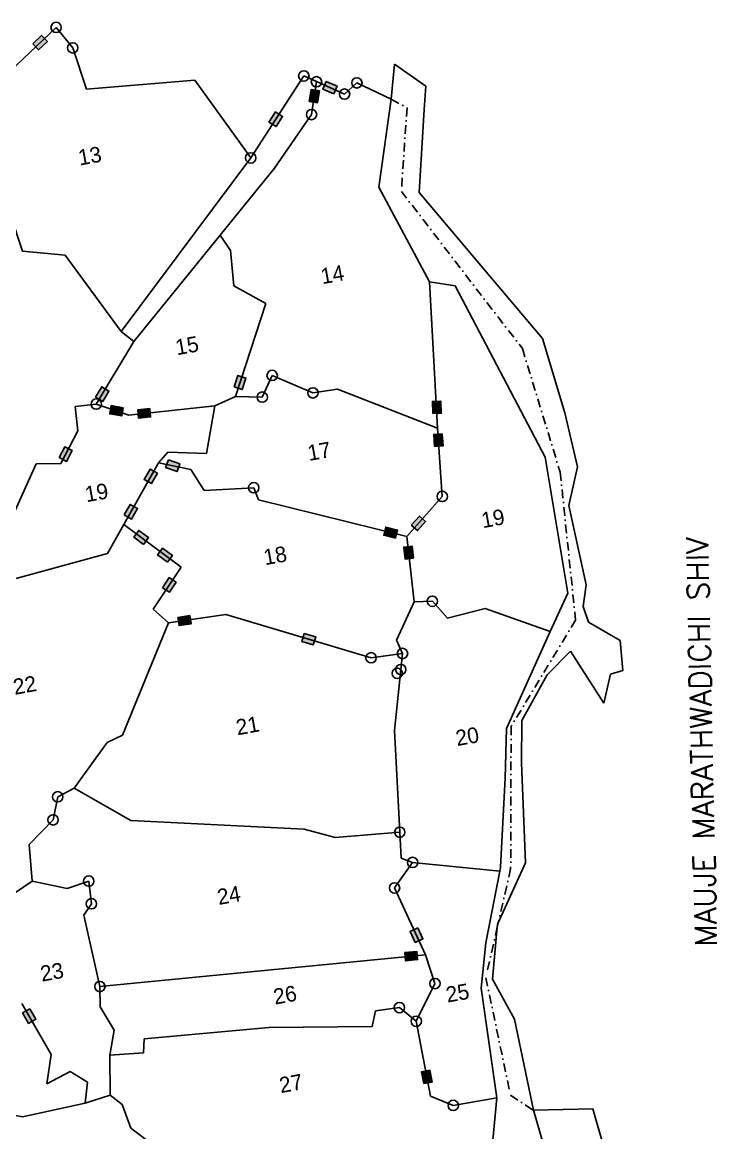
# Model space of a CAD drawing. Header units: metres. Extents: x 315531 to 316673, y 1897113 to 1898957.
# Drawn here: x 316273 to 316673, y 1898318 to 1898957 of the extents above; entities that cross this region are included whole.
import ezdxf

# ---------------------------------------------------------------- set-up
doc = ezdxf.new("R2010")
doc.units = ezdxf.units.M
doc.linetypes.add('DASHDOT', pattern=[1, 0.5, -0.25, 0, -0.25])
for name, color, linetype in [('OFF', 1, 'Continuous'), ('POLY_PARCEL', 6, 'Continuous'), ('POLY_ROAD', 30, 'Continuous'), ('POLY_WATER', 4, 'Continuous'), ('TEXT_MAPOUT', 7, 'Continuous'), ('TEXT_PARCEL', 7, 'Continuous'), ('V_BOUND_LINE', 7, 'Continuous'), ('V_BOUND_STREAM_LINE', 7, 'DASHDOT')]:
    doc.layers.add(name, color=color, linetype=linetype)
doc.styles.get("Standard").update_dxf_attribs({"font": 'simplex.shx'})
doc.styles.add('TEXT_MAP', font='')
doc.styles.get('TEXT_MAP').set_extended_font_data('Kruti Dev 050')

msp = doc.modelspace()

# ---------------------------------------------------------------- hatches: boundary and pattern name
for points in [[(316287.45, 1898946.06), (316284.13, 1898949.55), (316279.08, 1898944.76), (316282.4, 1898941.26)], [(316447.82, 1898923.06), (316445.89, 1898918.64), (316452.28, 1898915.86), (316454.2, 1898920.28)], [(316443.96, 1898917.63), (316439.2, 1898918.36), (316438.15, 1898911.48), (316442.91, 1898910.75)], [(316422.8, 1898902.88), (316418.76, 1898905.5), (316414.97, 1898899.66), (316419.01, 1898897.04)], [(316401.69, 1898752.25), (316397.11, 1898753.74), (316394.96, 1898747.11), (316399.54, 1898745.63)], [(316322.86, 1898744.73), (316318.72, 1898747.2), (316315.15, 1898741.23), (316319.28, 1898738.75)], [(316330.19, 1898730.39), (316331.03, 1898735.13), (316324.17, 1898736.35), (316323.33, 1898731.61)], [(316346.86, 1898729.88), (316346.34, 1898734.67), (316339.41, 1898733.92), (316339.93, 1898729.13)], [(316513.87, 1898738.91), (316509.05, 1898738.74), (316509.29, 1898731.78), (316514.1, 1898731.95)], [(316510.29, 1898712.82), (316515.1, 1898713.15), (316514.62, 1898720.1), (316509.81, 1898719.77)], [(316301.75, 1898710.42), (316297.49, 1898712.67), (316294.25, 1898706.5), (316298.51, 1898704.26)], [(316362.07, 1898698.35), (316363.65, 1898702.9), (316357.06, 1898705.18), (316355.49, 1898700.63)], [(316343.13, 1898693.77), (316347.34, 1898691.42), (316350.74, 1898697.49), (316346.54, 1898699.85)], [(316339.33, 1898677.13), (316335.12, 1898679.49), (316331.72, 1898673.41), (316335.92, 1898671.06)], [(316505.1, 1898669.57), (316501.49, 1898672.76), (316496.87, 1898667.54), (316500.48, 1898664.35)], [(316340.06, 1898664.49), (316337.18, 1898660.62), (316342.76, 1898656.46), (316345.64, 1898660.32)], [(316482.16, 1898666.36), (316481.01, 1898661.68), (316487.77, 1898660.01), (316488.93, 1898664.69)], [(316356.48, 1898646.22), (316359.36, 1898650.08), (316353.78, 1898654.25), (316350.9, 1898650.39)], [(316493.3, 1898647.95), (316498.08, 1898648.51), (316497.28, 1898655.43), (316492.49, 1898654.87)], [(316361.53, 1898634.63), (316357.53, 1898637.31), (316353.65, 1898631.52), (316357.65, 1898628.84)], [(316370.09, 1898610.69), (316369.38, 1898615.45), (316362.49, 1898614.43), (316363.2, 1898609.67)], [(316440.47, 1898598.55), (316441.85, 1898603.17), (316435.18, 1898605.16), (316433.8, 1898600.54)], [(316499.14, 1898427.25), (316503.5, 1898429.28), (316500.56, 1898435.6), (316496.2, 1898433.56)], [(316500.45, 1898417.31), (316499.98, 1898422.1), (316493.05, 1898421.42), (316493.52, 1898416.63)], [(316276.63, 1898380.61), (316280.8, 1898383.02), (316277.33, 1898389.05), (316273.15, 1898386.65)], [(316507.49, 1898353.69), (316502.76, 1898352.79), (316504.05, 1898345.95), (316508.79, 1898346.84)]]:
    msp.add_hatch(color=256).paths.add_polyline_path(points)

# ---------------------------------------------------------------- linework, layer by layer
for points in [[(316279.08, 1898944.76), (316284.13, 1898949.55), (316287.45, 1898946.06), (316282.4, 1898941.26)], [(316452.28, 1898915.86), (316445.89, 1898918.64), (316447.82, 1898923.06), (316454.2, 1898920.28)], [(316438.15, 1898911.48), (316439.2, 1898918.36), (316443.96, 1898917.63), (316442.91, 1898910.75)], [(316414.97, 1898899.66), (316418.76, 1898905.5), (316422.8, 1898902.88), (316419.01, 1898897.04)], [(316394.96, 1898747.11), (316397.11, 1898753.74), (316401.69, 1898752.25), (316399.54, 1898745.63)], [(316315.15, 1898741.23), (316318.72, 1898747.2), (316322.86, 1898744.73), (316319.28, 1898738.75)], [(316324.17, 1898736.35), (316331.03, 1898735.13), (316330.19, 1898730.39), (316323.33, 1898731.61)], [(316339.41, 1898733.92), (316346.34, 1898734.67), (316346.86, 1898729.88), (316339.93, 1898729.13)], [(316509.29, 1898731.78), (316509.05, 1898738.74), (316513.87, 1898738.91), (316514.1, 1898731.95)], [(316514.62, 1898720.1), (316515.1, 1898713.15), (316510.29, 1898712.82), (316509.81, 1898719.77)], [(316294.25, 1898706.5), (316297.49, 1898712.67), (316301.75, 1898710.42), (316298.51, 1898704.26)], [(316357.06, 1898705.18), (316363.65, 1898702.9), (316362.07, 1898698.35), (316355.49, 1898700.63)], [(316350.74, 1898697.49), (316347.34, 1898691.42), (316343.13, 1898693.77), (316346.54, 1898699.85)], [(316331.72, 1898673.41), (316335.12, 1898679.49), (316339.33, 1898677.13), (316335.92, 1898671.06)], [(316496.87, 1898667.54), (316501.49, 1898672.76), (316505.1, 1898669.57), (316500.48, 1898664.35)], [(316342.76, 1898656.46), (316337.18, 1898660.62), (316340.06, 1898664.49), (316345.64, 1898660.32)], [(316487.77, 1898660.01), (316481.01, 1898661.68), (316482.16, 1898666.36), (316488.93, 1898664.69)], [(316353.78, 1898654.25), (316359.36, 1898650.08), (316356.48, 1898646.22), (316350.9, 1898650.39)], [(316497.28, 1898655.43), (316498.08, 1898648.51), (316493.3, 1898647.95), (316492.49, 1898654.87)], [(316353.65, 1898631.52), (316357.53, 1898637.31), (316361.53, 1898634.63), (316357.65, 1898628.84)], [(316362.49, 1898614.43), (316369.38, 1898615.45), (316370.09, 1898610.69), (316363.2, 1898609.67)], [(316435.18, 1898605.16), (316441.85, 1898603.17), (316440.47, 1898598.55), (316433.8, 1898600.54)], [(316500.56, 1898435.6), (316503.5, 1898429.28), (316499.14, 1898427.25), (316496.2, 1898433.56)], [(316493.05, 1898421.42), (316499.98, 1898422.1), (316500.45, 1898417.31), (316493.52, 1898416.63)], [(316277.33, 1898389.05), (316280.8, 1898383.02), (316276.63, 1898380.61), (316273.15, 1898386.65)], [(316504.05, 1898345.95), (316502.76, 1898352.79), (316507.49, 1898353.69), (316508.79, 1898346.84)]]:
    msp.add_lwpolyline(points, close=True)
for centre in [(316292.48, 1898954.16), (316302.02, 1898942.37), (316435.02, 1898926.17), (316442.31, 1898922.82), (316465.54, 1898922.22), (316458.43, 1898915.71), (316439.44, 1898903.96), (316404.43, 1898878.95), (316416.79, 1898753.77), (316411.1, 1898741.23), (316440.28, 1898743.71), (316315.57, 1898737.25), (316406.19, 1898689.1), (316514.69, 1898684.06), (316508.96, 1898623.67), (316473.69, 1898591.15), (316491.79, 1898593.61), (316490.82, 1898584.37), (316488.79, 1898582.19), (316293.37, 1898511.11), (316290.69, 1898497.81), (316490.24, 1898490.71), (316497.64, 1898473.27), (316311.21, 1898462.56), (316487.2, 1898458.58), (316312.77, 1898449.5), (316317.64, 1898401.82), (316510.49, 1898403.55), (316490.02, 1898389.71), (316499.72, 1898381.85), (316521.02, 1898333.37)]:
    msp.add_circle(centre, 2.98)
at = {"layer": 'OFF'}
for p, q in [((316487.23, 1898932.9), (316505.16, 1898920.23)), ((316329.82, 1898779.02), (316337.14, 1898773.32))]:
    msp.add_line(p, q, dxfattribs=at)
at = {"layer": 'POLY_PARCEL'}
for p, q in [((316259.23, 1898866.51), (316273.22, 1898825.34)), ((316392.86, 1898825.72), (316386.86, 1898834.51)), ((316273.22, 1898825.34), (316297.71, 1898823)), ((316394.74, 1898805.4), (316392.86, 1898825.72)), ((316297.71, 1898823), (316329.82, 1898779.02)), ((316413.09, 1898795.21), (316394.74, 1898805.4)), ((316511.98, 1898723.29), (316507.39, 1898807.64)), ((316395.71, 1898741.63), (316413.09, 1898795.21)), ((316337.14, 1898773.32), (316315.57, 1898737.25)), ((316411.1, 1898741.23), (316416.79, 1898753.77)), ((316416.79, 1898753.77), (316440.28, 1898743.71)), ((316383.75, 1898736.29), (316395.71, 1898741.63)), ((316395.71, 1898741.63), (316411.1, 1898741.23)), ((316440.28, 1898743.71), (316454.41, 1898745.87)), ((316454.41, 1898745.87), (316511.98, 1898723.29)), ((316315.57, 1898737.25), (316303.5, 1898735.86)), ((316303.5, 1898735.86), (316305.03, 1898721.84)), ((316315.57, 1898737.25), (316334.4, 1898730.95)), ((316334.4, 1898730.95), (316383.75, 1898736.29)), ((316378.97, 1898708.81), (316383.75, 1898736.29)), ((316305.03, 1898721.84), (316295.11, 1898702.97)), ((316511.98, 1898723.29), (316514.69, 1898684.06)), ((316351.3, 1898703.42), (316356.76, 1898709.57)), ((316356.76, 1898709.57), (316378.97, 1898708.81)), ((316281.02, 1898702.81), (316251.43, 1898637.44)), ((316295.11, 1898702.97), (316281.02, 1898702.81)), ((316331.41, 1898667.94), (316351.3, 1898703.42)), ((316370.08, 1898699.66), (316351.3, 1898703.42)), ((316377.64, 1898687.52), (316370.08, 1898699.66)), ((316406.19, 1898689.1), (316377.64, 1898687.52)), ((316408.86, 1898682.03), (316406.19, 1898689.1)), ((316514.69, 1898684.06), (316494.21, 1898660.9)), ((316494.21, 1898660.9), (316408.86, 1898682.03)), ((316322, 1898651.16), (316331.41, 1898667.94)), ((316331.41, 1898667.94), (316364.43, 1898643.29)), ((316498.59, 1898623.4), (316494.21, 1898660.9)), ((316261.7, 1898634.63), (316322, 1898651.16)), ((316364.43, 1898643.29), (316348.28, 1898619.19)), ((316348.28, 1898619.19), (316357.05, 1898611.19)), ((316488.42, 1898601.29), (316498.59, 1898623.4)), ((316498.59, 1898623.4), (316508.96, 1898623.67)), ((316508.96, 1898623.67), (316517.65, 1898614.03)), ((316517.65, 1898614.03), (316539.36, 1898619.55)), ((316539.36, 1898619.55), (316576.7, 1898606.23)), ((316357.05, 1898611.19), (316390.1, 1898616.09)), ((316390.1, 1898616.09), (316473.69, 1898591.15)), ((316330.76, 1898546.67), (316357.05, 1898611.19)), ((316491.79, 1898593.61), (316488.42, 1898601.29)), ((316473.69, 1898591.15), (316491.79, 1898593.61)), ((316491.79, 1898593.61), (316487.12, 1898549.29)), ((316487.12, 1898549.29), (316490.24, 1898490.71)), ((316302.9, 1898516.03), (316321.91, 1898542.41)), ((316321.91, 1898542.41), (316330.76, 1898546.67)), ((316293.37, 1898511.11), (316290.69, 1898497.81)), ((316302.9, 1898516.03), (316293.37, 1898511.11)), ((316335.39, 1898497.35), (316302.9, 1898516.03)), ((316290.69, 1898497.81), (316276.96, 1898483.59)), ((316435.14, 1898492.41), (316335.39, 1898497.35)), ((316453.1, 1898487.64), (316435.14, 1898492.41)), ((316490.24, 1898490.71), (316453.1, 1898487.64)), ((316490.24, 1898490.71), (316491.04, 1898475.81)), ((316276.96, 1898483.59), (316278.62, 1898462.55)), ((316497.64, 1898473.27), (316487.2, 1898458.58)), ((316491.04, 1898475.81), (316497.64, 1898473.27)), ((316497.64, 1898473.27), (316547.75, 1898468.24)), ((316278.62, 1898462.55), (316263.63, 1898452.37)), ((316298.91, 1898458.21), (316278.62, 1898462.55)), ((316311.21, 1898462.56), (316298.91, 1898458.21)), ((316312.77, 1898449.5), (316311.21, 1898462.56)), ((316487.2, 1898458.58), (316505.09, 1898420.18)), ((316308.36, 1898442.84), (316312.77, 1898449.5)), ((316317.64, 1898401.82), (316308.36, 1898442.84)), ((316317.64, 1898401.82), (316505.09, 1898420.18)), ((316505.09, 1898420.18), (316510.49, 1898403.55)), ((316317.88, 1898390.12), (316317.64, 1898401.82)), ((316510.49, 1898403.55), (316499.72, 1898381.85)), ((316272.82, 1898392.05), (316289.7, 1898362.74)), ((316325.93, 1898376.63), (316317.88, 1898390.12)), ((316490.02, 1898389.71), (316476.21, 1898387.75)), ((316499.72, 1898381.85), (316490.02, 1898389.71)), ((316476.21, 1898387.75), (316474.34, 1898378.87)), ((316323.44, 1898362.31), (316325.93, 1898376.63)), ((316414.87, 1898378.28), (316343.11, 1898371.73)), ((316474.34, 1898378.87), (316414.87, 1898378.28)), ((316499.72, 1898381.85), (316507.86, 1898338.78)), ((316343.11, 1898371.73), (316342.7, 1898363.65)), ((316342.7, 1898363.65), (316323.44, 1898362.31)), ((316289.7, 1898362.74), (316287.11, 1898345.81)), ((316323.62, 1898339.23), (316323.44, 1898362.31)), ((316287.11, 1898345.81), (316300.65, 1898352.96)), ((316300.65, 1898352.96), (316310.49, 1898346.74)), ((316273.11, 1898326.82), (316181.29, 1898345.05)), ((316310.49, 1898346.74), (316309.12, 1898334.74)), ((316309.12, 1898334.74), (316323.62, 1898339.23)), ((316330.47, 1898333.89), (316323.62, 1898339.23)), ((316507.86, 1898338.78), (316521.02, 1898333.37)), ((316521.02, 1898333.37), (316546.03, 1898337.65)), ((316309.12, 1898334.74), (316273.11, 1898326.82)), ((316335.52, 1898320.22), (316330.47, 1898333.89)), ((316347.22, 1898311.51), (316335.52, 1898320.22))]:
    msp.add_line(p, q, dxfattribs=at)
at = {"layer": 'POLY_ROAD'}
for p, q in [((316442.33, 1898922.91), (316439.44, 1898903.96)), ((316439.44, 1898903.96), (316418.15, 1898873.04)), ((316329.82, 1898779.02), (316404.43, 1898878.95)), ((316418.15, 1898873.04), (316386.86, 1898834.51)), ((316386.86, 1898834.51), (316337.14, 1898773.32))]:
    msp.add_line(p, q, dxfattribs=at)
at = {"layer": 'POLY_WATER'}
for p, q in [((316485.36, 1898912.73), (316487.23, 1898932.9)), ((316505.16, 1898920.23), (316504.35, 1898906.95)), ((316478.22, 1898862.13), (316485.36, 1898912.73)), ((316504.35, 1898906.95), (316501.39, 1898858.99)), ((316507.39, 1898807.64), (316478.22, 1898862.13)), ((316501.39, 1898858.99), (316572.37, 1898775.08)), ((316522.13, 1898805.26), (316507.39, 1898807.64)), ((316573.8, 1898706.76), (316522.13, 1898805.26)), ((316572.37, 1898775.08), (316585.15, 1898732.24)), ((316585.15, 1898732.24), (316592.48, 1898701.16)), ((316586.98, 1898628.39), (316573.8, 1898706.76)), ((316592.48, 1898701.16), (316587.55, 1898678.92)), ((316587.55, 1898678.92), (316597.54, 1898633.24)), ((316597.54, 1898633.24), (316595.66, 1898620.7)), ((316576.7, 1898606.23), (316586.98, 1898628.39)), ((316595.66, 1898620.7), (316598.82, 1898611.68)), ((316551.67, 1898550.46), (316576.7, 1898606.23)), ((316598.82, 1898611.68), (316617.1, 1898601.04)), ((316617.1, 1898601.04), (316618.67, 1898583.9)), ((316588.52, 1898595.01), (316575.08, 1898581.26)), ((316607.7, 1898564.93), (316588.52, 1898595.01)), ((316575.08, 1898581.26), (316560.4, 1898555.08)), ((316611.43, 1898581.72), (316607.7, 1898564.93)), ((316618.67, 1898583.9), (316611.43, 1898581.72)), ((316560.4, 1898555.08), (316560.23, 1898530.65)), ((316550.8, 1898521.77), (316551.67, 1898550.46)), ((316560.23, 1898530.65), (316562.54, 1898473.12)), ((316548.18, 1898470.53), (316550.8, 1898521.77)), ((316562.54, 1898473.12), (316546.93, 1898438.51)), ((316539.83, 1898426.96), (316547.75, 1898468.24)), ((316547.75, 1898468.24), (316548.18, 1898470.53)), ((316546.36, 1898436.01), (316543.67, 1898406.11)), ((316546.5, 1898437.55), (316546.36, 1898436.01)), ((316546.93, 1898438.51), (316546.5, 1898437.55)), ((316537.04, 1898400.83), (316539.83, 1898426.96)), ((316543.67, 1898406.11), (316556.32, 1898383.12)), ((316546.03, 1898337.65), (316537.04, 1898400.83)), ((316556.32, 1898383.12), (316567.11, 1898330.61)), ((316542.8, 1898303.23), (316546.03, 1898337.65)), ((316567.11, 1898330.61), (316574.94, 1898304.14))]:
    msp.add_line(p, q, dxfattribs=at)
at = {"layer": 'V_BOUND_LINE'}
for p, q in [((316253.38, 1898917.03), (316292.48, 1898954.16)), ((316292.48, 1898954.16), (316302.02, 1898942.37)), ((316302.02, 1898942.37), (316310.03, 1898918.55)), ((316404.43, 1898878.95), (316435.02, 1898926.17)), ((316435.02, 1898926.17), (316442.33, 1898922.91)), ((316310.03, 1898918.55), (316372.36, 1898923.7)), ((316372.36, 1898923.7), (316404.43, 1898878.95)), ((316442.33, 1898922.91), (316458.43, 1898915.71)), ((316458.43, 1898915.71), (316465.54, 1898922.22)), ((316465.54, 1898922.22), (316485.36, 1898912.73)), ((316601.25, 1898331.34), (316567.11, 1898330.61)), ((316607.67, 1898309.24), (316601.25, 1898331.34))]:
    msp.add_line(p, q, dxfattribs=at)
at = {"layer": 'V_BOUND_STREAM_LINE', "ltscale": 10}
for p, q in [((316485.36, 1898912.73), (316494.41, 1898907.84)), ((316494.41, 1898907.84), (316491.13, 1898859.7)), ((316491.13, 1898859.7), (316560.79, 1898769.18)), ((316560.79, 1898769.18), (316582.53, 1898698)), ((316582.53, 1898698), (316591.4, 1898612.9)), ((316591.4, 1898612.9), (316554.28, 1898551.57)), ((316554.28, 1898551.57), (316554.03, 1898469.6)), ((316554.03, 1898469.6), (316546.93, 1898438.51)), ((316546.36, 1898436.01), (316539.71, 1898406.93)), ((316546.93, 1898438.51), (316546.36, 1898436.01)), ((316539.71, 1898406.93), (316553.99, 1898339.19)), ((316553.99, 1898339.19), (316567.11, 1898330.61))]:
    msp.add_line(p, q, dxfattribs=at)

# ---------------------------------------------------------------- texts
at = {"layer": 'TEXT_MAPOUT'}
msp.add_text('MAUJE MARATHWADICHI SHIV', height=12.5116, rotation=91.25001, dxfattribs=at).set_placement((316672.68, 1898424.94))
at = {"layer": 'TEXT_PARCEL', "style": 'TEXT_MAP'}
for s, p in [('13', (316306.06, 1898874.58)), ('14', (316445.62, 1898806.25)), ('15', (316361.95, 1898765.34)), ('17', (316438.03, 1898704.46)), ('19', (316309.93, 1898680.69)), ('19', (316538.02, 1898665.75)), ('18', (316412.7, 1898644.42)), ('22', (316268.64, 1898569.78)), ('21', (316396.85, 1898546.48)), ('20', (316523.26, 1898540.28)), ('24', (316386.07, 1898448.78)), ('23', (316284.26, 1898404.6)), ('26', (316418.39, 1898391.4)), ('25', (316517.64, 1898392.55)), ('27', (316421.78, 1898340.41))]:
    msp.add_text(s, height=9.008, rotation=10.23332, dxfattribs=at).set_placement(p)

doc.saveas('drawing.dxf')
